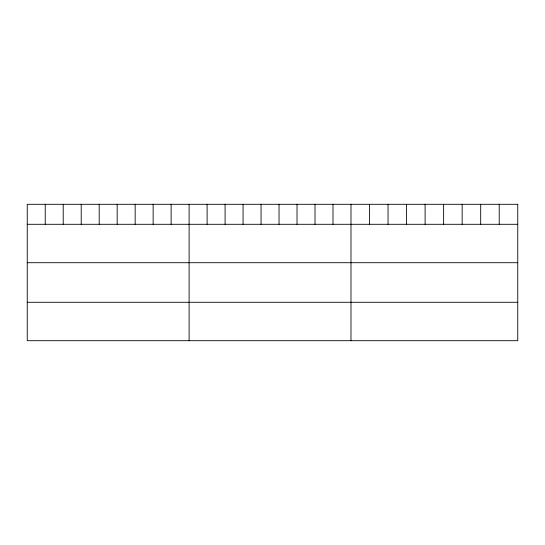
<?xml version="1.0" encoding="UTF-8"?>
<svg xmlns="http://www.w3.org/2000/svg" width="545" height="545" viewBox="0 0 545 545"><rect width="100%" height="100%" fill="white"/><g stroke="black" fill="none" stroke-linecap="round" stroke-linejoin="round"><path stroke-width="0.82" d="M27.25 224.295L517.75 224.295M27.25 262.71L517.75 262.71M27.25 302.284L517.75 302.284M499.22 204.3L499.22 224.295M480.69 204.3L480.69 224.295M462.16 204.3L462.16 224.295M443.63 204.3L443.63 224.295M425.1 204.3L425.1 224.295M406.57 204.3L406.57 224.295M388.04 204.3L388.04 224.295M369.51 204.3L369.51 224.295M350.98 204.3L350.98 340.7M332.995 204.3L332.995 224.295M315.01 204.3L315.01 224.295M297.025 204.3L297.025 224.295M279.04 204.3L279.04 224.295M261.055 204.3L261.055 224.295M243.07 204.3L243.07 224.295M225.085 204.3L225.085 224.295M207.1 204.3L207.1 224.295M189.115 204.3L189.115 340.7M171.13 204.3L171.13 224.295M153.145 204.3L153.145 224.295M135.16 204.3L135.16 224.295M117.175 204.3L117.175 224.295M99.19 204.3L99.19 224.295M81.205 204.3L81.205 224.295M63.22 204.3L63.22 224.295M45.235 204.3L45.235 224.295M517.75 204.3L27.25 204.3L27.25 340.7L517.75 340.7L517.75 204.3"/></g></svg>
